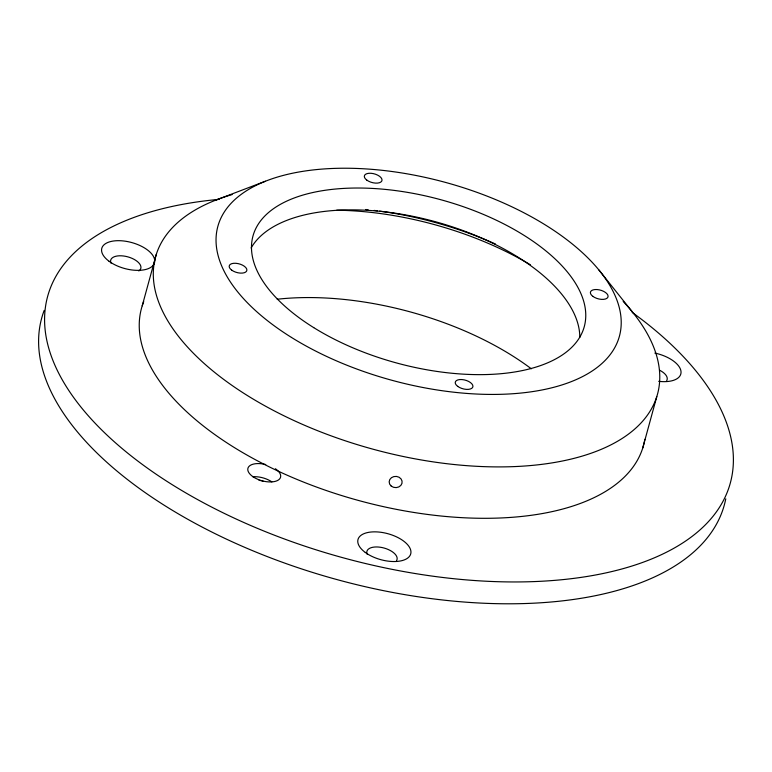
<?xml version="1.0" encoding="UTF-8"?>
<svg xmlns="http://www.w3.org/2000/svg" width="772" height="772" viewBox="0 0 772 772"><rect width="100%" height="100%" fill="white"/><g stroke="black" fill="none" stroke-linecap="round" stroke-linejoin="round"><path stroke-width="1.16" d="M142.222 305.818L156.282 254.422M642.729 448.03L656.789 396.634M214.867 200.479L265.433 181.227M598.937 270.007L631.805 311.232M251.112 247.986A171.731 84.563 15.3 0 1 434.578 221.496A171.731 84.563 15.3 0 1 579.791 337.499M623.178 301.456A260.203 128.133 15.3 0 1 552.868 462.756A260.203 128.133 15.3 0 1 210.872 369.286A260.203 128.133 15.3 0 1 232.15 194.573M365.774 209.501A213.371 105.069 15.3 0 1 368.147 209.743M374.092 210.418A213.371 105.069 15.3 0 1 377.402 210.824M379.612 211.113A213.371 105.069 15.3 0 1 495.47 244.029M644.832 439.336A260.203 128.133 15.3 0 1 358.054 500.343A260.203 128.133 15.3 0 1 143.727 301.601M259.045 480.338A10.412 5.124 15.3 0 1 260.811 480.628M261.689 480.84A10.412 5.124 15.3 0 1 263.426 481.361M277.216 299.237A209.723 103.274 15.3 0 1 531.319 368.794M111.023 263.184A15.614 7.691 15.3 0 1 127.969 256.893A15.614 7.691 15.3 0 1 138.806 270.962M275.411 468.749A16.916 8.328 15.3 0 1 272.41 481.853A16.916 8.328 15.3 0 1 248.15 471.306A16.916 8.328 15.3 0 1 265.742 464.541M252.791 476.749A16.916 8.328 15.3 0 1 271.821 481.853M659.857 370.357A15.614 7.691 15.3 0 1 666.68 380.683M654.859 353.074A27.319 13.452 15.3 0 1 680.972 371.207A27.319 13.452 15.3 0 1 658.67 381.32M632.181 312.399A353.875 174.26 15.3 0 1 609.89 572.004A353.875 174.26 15.3 0 1 105.861 433.999A353.875 174.26 15.3 0 1 219.258 199.34M367.24 554.354A15.614 7.691 15.3 0 1 382.208 547.58A15.614 7.691 15.3 0 1 396.586 560.568M725.767 498.837A353.875 174.26 15.3 0 1 335.135 579.077A353.875 174.26 15.3 0 1 44.207 310.373M336.679 210.216A209.723 103.274 15.3 0 1 530.345 264.748M313.731 327.627A171.731 84.563 15.3 0 0 583.767 328.341A171.731 84.563 15.3 0 0 358.382 188.021A171.731 84.563 15.3 0 0 313.731 327.627M366.806 180.108A9.11 4.487 15.3 0 0 381.696 181.188A9.11 4.487 15.3 0 0 371.004 173.285A9.11 4.487 15.3 0 0 366.806 180.108M231.668 270.113A9.11 4.487 15.3 0 0 246.548 271.194A9.11 4.487 15.3 0 0 235.865 263.291A9.11 4.487 15.3 0 0 231.668 270.113M592.867 296.371A9.11 4.487 15.3 0 0 607.757 297.452A9.11 4.487 15.3 0 0 597.065 289.548A9.11 4.487 15.3 0 0 592.867 296.371M457.719 386.376A9.11 4.487 15.3 0 0 472.609 387.457A9.11 4.487 15.3 0 0 461.926 379.554A9.11 4.487 15.3 0 0 457.719 386.376M291.478 337.441A208.16 102.502 15.3 0 0 618.797 338.31A208.16 102.502 15.3 0 0 345.605 168.228A208.16 102.502 15.3 0 0 291.478 337.441M391.192 486.061A6.504 5.626 1.6 0 0 401.98 483.33A6.504 5.626 1.6 0 0 393.778 476.604A6.504 5.626 1.6 0 0 391.192 486.061M109.064 261.264A27.319 13.452 15.3 0 0 153.725 264.507A27.319 13.452 15.3 0 0 121.658 240.796A27.319 13.452 15.3 0 0 109.064 261.264M365.272 552.434A27.319 13.452 15.3 0 0 409.942 555.676A27.319 13.452 15.3 0 0 377.875 531.966A27.319 13.452 15.3 0 0 365.272 552.434"/></g></svg>
